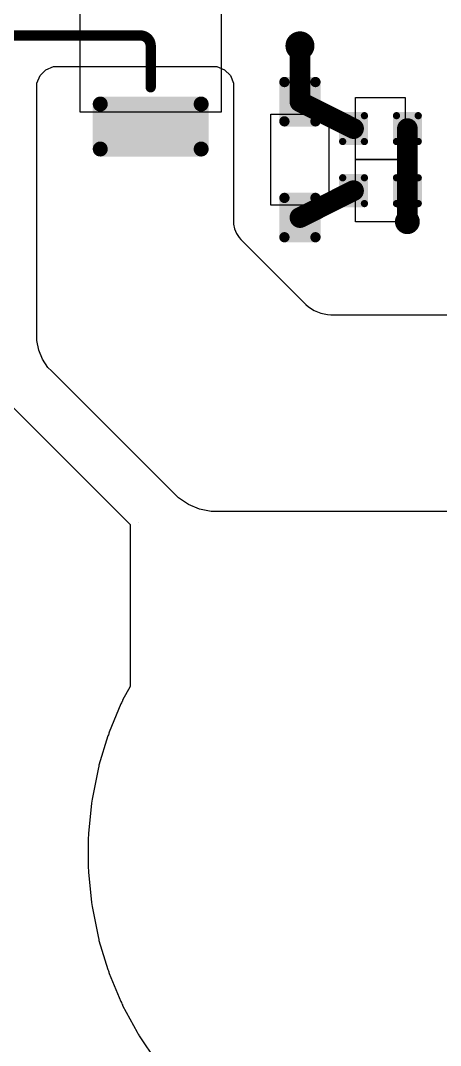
# Model space of a CAD drawing. Header units: millimetres. Extents: x 201 to 305, y 187 to 304.
# Drawn here: x 243.86 to 254, y 249.34 to 274.11 of the extents above; entities that cross this region are included whole.
import ezdxf

# ---------------------------------------------------------------- set-up
doc = ezdxf.new("R2010")
doc.units = ezdxf.units.MM
doc.layers.add('TopLayer', color=1, linetype='Continuous')

# ---------------------------------------------------------------- blocks, each defined once
blk = doc.blocks.new('R_5025_12')
at = {"layer": 'TopLayer'}
for p, q in [((-2.1, -1.7), (-2.1, 1.7)), ((-2.1, 1.7), (2.1, 1.7)), ((2.1, 1.7), (2.1, -1.7)), ((2.1, -1.7), (-2.1, -1.7))]:
    blk.add_line(p, q, dxfattribs=at)
at = {"layer": 'TopLayer', "const_width": 0.181}
for points in [[(-3.084, 1.219, 1), (-2.903, 1.219, 1)], [(-1.997, 1.219, 1), (-1.816, 1.219, 1)], [(1.816, 1.219, 1), (1.997, 1.219, 1)], [(2.903, 1.219, 1), (3.084, 1.219, 1)], [(-3.084, -1.219, 1), (-2.903, -1.219, 1)], [(-1.997, -1.219, 1), (-1.816, -1.219, 1)], [(1.816, -1.219, 1), (1.997, -1.219, 1)], [(2.903, -1.219, 1), (3.084, -1.219, 1)]]:
    blk.add_lwpolyline(points, format="xyb", close=True, dxfattribs=at)
at = {"layer": 'TopLayer'}
for points in [[(-1.906, -1.4), (-1.906, 1.4), (-2.994, -1.4), (-2.994, 1.4)], [(2.994, -1.4), (2.994, 1.4), (1.906, -1.4), (1.906, 1.4)], [(-1.725, -1.219), (-1.725, 1.219), (-3.175, -1.219), (-3.175, 1.219)], [(3.175, -1.219), (3.175, 1.219), (1.725, -1.219), (1.725, 1.219)]]:
    blk.add_solid(points, dxfattribs=at)
blk = doc.blocks.new('SOD_323_120')
at = {"layer": 'TopLayer'}
for p, q in [((-1.1, -0.7), (-1.1, 0.7)), ((-1.1, 0.7), (1.1, 0.7)), ((1.1, 0.7), (1.1, -0.7)), ((1.1, -0.7), (-1.1, -0.7))]:
    blk.add_line(p, q, dxfattribs=at)
at = {"layer": 'TopLayer', "const_width": 0.125}
for points in [[(-1.937, 0.375, 1), (-1.813, 0.375, 1)], [(-0.987, 0.375, 1), (-0.863, 0.375, 1)], [(0.863, 0.375, 1), (0.987, 0.375, 1)], [(1.813, 0.375, 1), (1.937, 0.375, 1)], [(-1.937, -0.375, 1), (-1.813, -0.375, 1)], [(-0.987, -0.375, 1), (-0.863, -0.375, 1)], [(0.863, -0.375, 1), (0.987, -0.375, 1)], [(1.813, -0.375, 1), (1.937, -0.375, 1)]]:
    blk.add_lwpolyline(points, format="xyb", close=True, dxfattribs=at)
at = {"layer": 'TopLayer'}
for points in [[(-1.875, -0.5), (-0.925, -0.5), (-1.875, 0.5), (-0.925, 0.5)], [(1.875, 0.5), (0.925, 0.5), (1.875, -0.5), (0.925, -0.5)], [(-2, -0.375), (-0.8, -0.375), (-2, 0.375), (-0.8, 0.375)], [(2, 0.375), (0.8, 0.375), (2, -0.375), (0.8, -0.375)]]:
    blk.add_solid(points, dxfattribs=at)
blk = doc.blocks.new('R_1608S_135')
at = {"layer": 'TopLayer'}
for p, q in [((-0.6, -0.75), (-0.6, 0.75)), ((-0.6, 0.75), (0.6, 0.75)), ((0.6, 0.75), (0.6, -0.75)), ((0.6, -0.75), (-0.6, -0.75))]:
    blk.add_line(p, q, dxfattribs=at)
at = {"layer": 'TopLayer', "const_width": 0.0875}
for points in [[(-0.956, 0.312, 1), (-0.869, 0.312, 1)], [(-0.431, 0.312, 1), (-0.344, 0.312, 1)], [(0.344, 0.312, 1), (0.431, 0.312, 1)], [(0.869, 0.312, 1), (0.956, 0.312, 1)], [(-0.956, -0.312, 1), (-0.869, -0.312, 1)], [(-0.431, -0.312, 1), (-0.344, -0.312, 1)], [(0.344, -0.312, 1), (0.431, -0.312, 1)], [(0.869, -0.312, 1), (0.956, -0.312, 1)]]:
    blk.add_lwpolyline(points, format="xyb", close=True, dxfattribs=at)
at = {"layer": 'TopLayer'}
for points in [[(-0.3, -0.312), (-0.3, 0.312), (-1, -0.312), (-1, 0.312)], [(-0.387, -0.4), (-0.387, 0.4), (-0.912, -0.4), (-0.912, 0.4)], [(1, -0.312), (1, 0.312), (0.3, -0.312), (0.3, 0.312)], [(0.912, -0.4), (0.912, 0.4), (0.387, -0.4), (0.387, 0.4)]]:
    blk.add_solid(points, dxfattribs=at)
blk = doc.blocks.new('R_1608S_153')
at = {"layer": 'TopLayer'}
for p, q in [((-0.6, -0.75), (-0.6, 0.75)), ((-0.6, 0.75), (0.6, 0.75)), ((0.6, 0.75), (0.6, -0.75)), ((0.6, -0.75), (-0.6, -0.75))]:
    blk.add_line(p, q, dxfattribs=at)
at = {"layer": 'TopLayer', "const_width": 0.0875}
for points in [[(-0.956, 0.312, 1), (-0.869, 0.312, 1)], [(-0.431, 0.312, 1), (-0.344, 0.312, 1)], [(0.344, 0.312, 1), (0.431, 0.312, 1)], [(0.869, 0.312, 1), (0.956, 0.312, 1)], [(-0.956, -0.312, 1), (-0.869, -0.312, 1)], [(-0.431, -0.312, 1), (-0.344, -0.312, 1)], [(0.344, -0.312, 1), (0.431, -0.312, 1)], [(0.869, -0.312, 1), (0.956, -0.312, 1)]]:
    blk.add_lwpolyline(points, format="xyb", close=True, dxfattribs=at)
at = {"layer": 'TopLayer'}
for points in [[(-0.3, -0.312), (-0.3, 0.312), (-1, -0.312), (-1, 0.312)], [(-0.387, -0.4), (-0.387, 0.4), (-0.912, -0.4), (-0.912, 0.4)], [(1, -0.312), (1, 0.312), (0.3, -0.312), (0.3, 0.312)], [(0.912, -0.4), (0.912, 0.4), (0.387, -0.4), (0.387, 0.4)]]:
    blk.add_solid(points, dxfattribs=at)

msp = doc.modelspace()

# ---------------------------------------------------------------- linework, layer by layer
at = {"layer": 'TopLayer'}
for p, q in [((244.467, 272.924), (244.65, 273)), ((244.65, 273), (244.75, 273)), ((244.75, 273), (244.75, 273)), ((244.75, 273), (248.5, 273)), ((248.5, 273), (248.599, 273)), ((248.599, 273), (248.783, 272.924)), ((244.25, 272.599), (244.326, 272.783)), ((244.326, 272.783), (244.467, 272.924)), ((248.783, 272.924), (248.924, 272.783)), ((248.924, 272.783), (249, 272.599)), ((244.25, 272.5), (244.25, 272.599)), ((244.25, 266.5), (244.25, 272.5)), ((249, 272.599), (249, 272.5)), ((249, 272.5), (249, 272.5)), ((249, 272.5), (249, 269.25)), ((249, 269.25), (249.003, 269.191)), ((249.003, 269.191), (249.026, 269.075)), ((249.026, 269.075), (249.071, 268.965)), ((249.071, 268.965), (249.137, 268.867)), ((249.137, 268.867), (249.177, 268.823)), ((249.177, 268.823), (249.177, 268.823)), ((249.177, 268.823), (250.75, 267.25)), ((250.75, 267.25), (250.812, 267.194)), ((250.812, 267.194), (250.951, 267.101)), ((250.951, 267.101), (251.106, 267.037)), ((251.106, 267.037), (251.27, 267.004)), ((251.27, 267.004), (251.354, 267)), ((251.354, 267), (251.354, 267)), ((251.354, 267), (257, 267)), ((244.25, 266.381), (244.25, 266.5)), ((244.25, 266.5), (244.25, 266.5)), ((244.296, 266.148), (244.25, 266.381)), ((244.387, 265.928), (244.296, 266.148)), ((244.519, 265.73), (244.387, 265.928)), ((244.604, 265.646), (244.519, 265.73)), ((247.573, 262.677), (244.604, 265.646)), ((243.151, 265.285), (246.5, 261.936)), ((247.675, 262.575), (247.573, 262.677)), ((247.573, 262.677), (247.573, 262.677)), ((247.913, 262.416), (247.675, 262.575)), ((248.179, 262.306), (247.913, 262.416)), ((248.46, 262.25), (248.179, 262.306)), ((248.604, 262.25), (248.46, 262.25)), ((256.75, 262.25), (248.604, 262.25)), ((246.5, 261.936), (246.5, 258.018)), ((246.698, 261.976), (246.698, 261.976)), ((246.5, 258.018), (246.322, 257.686)), ((246.294, 257.62), (246.28, 257.597)), ((246.305, 257.648), (246.294, 257.62)), ((246.315, 257.666), (246.305, 257.648)), ((246.322, 257.686), (246.315, 257.666)), ((246.28, 257.597), (245.998, 256.916)), ((245.979, 256.854), (245.965, 256.823)), ((245.986, 256.878), (245.979, 256.854)), ((245.991, 256.889), (245.986, 256.878)), ((245.998, 256.916), (245.991, 256.889)), ((245.965, 256.823), (245.751, 256.117)), ((245.751, 256.117), (245.745, 256.083)), ((245.727, 256.021), (245.583, 255.299)), ((245.741, 256.063), (245.727, 256.021)), ((245.744, 256.08), (245.741, 256.063)), ((245.745, 256.083), (245.744, 256.08)), ((245.568, 255.201), (245.496, 254.467)), ((245.58, 255.249), (245.568, 255.201)), ((245.583, 255.299), (245.58, 255.249)), ((245.498, 254.418), (245.491, 254.368)), ((245.496, 254.467), (245.498, 254.418)), ((245.491, 254.368), (245.491, 253.632)), ((245.491, 253.632), (245.498, 253.582)), ((245.498, 253.582), (245.496, 253.533)), ((245.496, 253.533), (245.568, 252.799)), ((245.568, 252.799), (245.58, 252.751)), ((245.58, 252.751), (245.583, 252.701)), ((245.583, 252.701), (245.727, 251.979)), ((245.727, 251.979), (245.741, 251.937)), ((245.741, 251.937), (245.744, 251.92)), ((245.744, 251.92), (245.745, 251.917)), ((245.745, 251.917), (245.751, 251.883)), ((245.751, 251.883), (245.965, 251.177)), ((245.965, 251.177), (245.979, 251.146)), ((245.979, 251.146), (245.986, 251.122)), ((245.986, 251.122), (245.991, 251.111)), ((245.991, 251.111), (245.998, 251.084)), ((245.998, 251.084), (246.28, 250.403)), ((246.28, 250.403), (246.294, 250.38)), ((246.294, 250.38), (246.305, 250.352)), ((246.305, 250.352), (246.315, 250.334)), ((246.315, 250.334), (246.322, 250.314)), ((246.322, 250.314), (246.67, 249.664)), ((246.67, 249.664), (246.682, 249.646)), ((246.682, 249.646), (246.698, 249.617)), ((246.698, 249.617), (246.713, 249.595)), ((246.713, 249.595), (246.721, 249.579)), ((246.721, 249.579), (247.13, 248.967))]:
    msp.add_line(p, q, dxfattribs=at)
for points, const_width in [([(242, 273.75), (246.75, 273.75)], 0.25), ([(250.605, 272.15), (250.605, 273.5)], 0.5), ([(247, 272.5), (247, 273.5)], 0.25), ([(250.605, 272.15), (251.9, 271.5)], 0.5), ([(253.2, 270), (253.2, 271.5)], 0.5), ([(250.605, 269.35), (251.9, 270)], 0.5), ([(253.2, 269.25), (253.2, 270)], 0.5)]:
    msp.add_lwpolyline(points, dxfattribs=dict(at, const_width=const_width))
for points, const_width in [([(246.687, 273.75, 1), (246.812, 273.75, 1)], 0.125), ([(246.687, 273.75, 1), (246.812, 273.75, 1)], 0.125), ([(250.43, 273.5, 1), (250.78, 273.5, 1)], 0.35), ([(250.48, 273.5, 1), (250.73, 273.5, 1)], 0.25), ([(246.937, 273.5, 1), (247.062, 273.5, 1)], 0.125), ([(246.937, 273.5, 1), (247.062, 273.5, 1)], 0.125), ([(246.937, 272.5, 1), (247.062, 272.5, 1)], 0.125), ([(250.48, 272.15, 1), (250.73, 272.15, 1)], 0.25), ([(250.48, 272.15, 1), (250.73, 272.15, 1)], 0.25), ([(251.775, 271.5, 1), (252.025, 271.5, 1)], 0.25), ([(253.075, 271.5, 1), (253.325, 271.5, 1)], 0.25), ([(251.775, 270, 1), (252.025, 270, 1)], 0.25), ([(253.075, 270, 1), (253.325, 270, 1)], 0.25), ([(253.075, 270, 1), (253.325, 270, 1)], 0.25), ([(250.48, 269.35, 1), (250.73, 269.35, 1)], 0.25), ([(253.05, 269.25, 1), (253.35, 269.25, 1)], 0.3), ([(253.075, 269.25, 1), (253.325, 269.25, 1)], 0.25)]:
    msp.add_lwpolyline(points, format="xyb", close=True, dxfattribs=dict(at, const_width=const_width))
at = {"layer": 'TopLayer', "const_width": 0.25}
msp.add_lwpolyline([(246.75, 273.75, -0.414214), (247, 273.5)], format="xyb", dxfattribs=at)

# ---------------------------------------------------------------- block references
for name, p, rotation in [('R_5025_12', (247, 274), 90), ('SOD_323_120', (250.605, 270.75), 90), ('R_1608S_153', (252.55, 271.5), 180), ('R_1608S_135', (252.55, 270), 180)]:
    msp.add_blockref(name, p, dxfattribs=dict(rotation=rotation))

doc.saveas('drawing.dxf')
